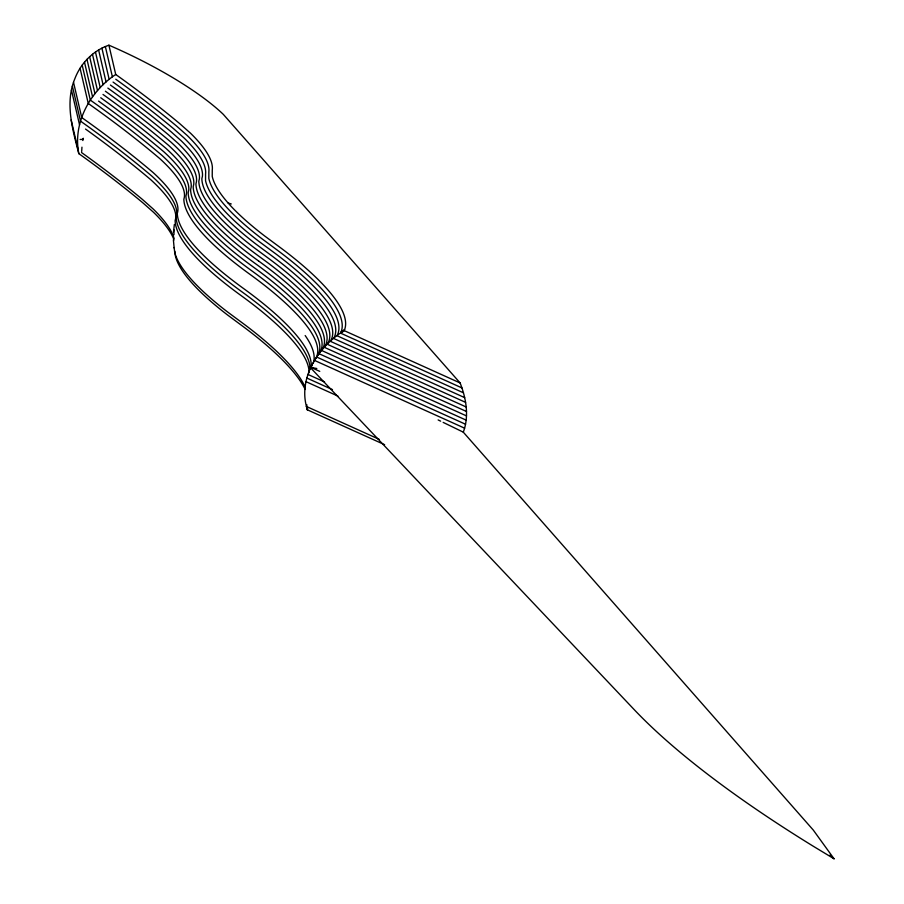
<?xml version="1.0" encoding="UTF-8"?>
<svg xmlns="http://www.w3.org/2000/svg" width="904" height="904" viewBox="0 0 904 904"><rect width="100%" height="100%" fill="white"/><g stroke="black" fill="none" stroke-linecap="round" stroke-linejoin="round"><path stroke-width="1.36" d="M316.796 368.516L310.027 367.227L634.032 709.448A519.732 128.379 25 0 0 813.419 846.325L834.053 858.8L813.306 830.098L463.3 432.168C469.278 416.202 466.181 398.427 460.125 382.968L223.333 114.39A143.476 35.437 25 0 0 109.418 45.403L108.909 45.2C93.236 50.488 80.727 63.269 74.885 78.637C64.738 102.83 72.591 129.656 78.817 153.646L81.631 155.646A603.318 149.024 25 0 1 142.73 202.722L153.499 212.259A195.75 48.353 25 0 1 174.043 239.944M173.986 229.752L173.975 234.769M81.959 147.171L81.676 151.476M173.455 232.102L174.37 224.429M108.909 45.2L115.735 74.49L118.548 76.49A603.318 149.024 25 0 1 179.647 123.565L190.405 133.103A195.75 48.353 25 0 1 212.27 169.85L212.237 176.382A229.074 56.579 25 0 0 264.635 235.955L280.59 247.786A265.934 65.687 25 0 1 333.113 296.218A248.385 61.348 25 0 1 344.605 329.598L344.108 330.661C318.129 346.571 297.032 379.081 307.462 409.862L384.629 444.7M82.84 140.515L83.258 138.255L82.897 139.442L80.117 139.453M115.735 74.49C90.298 91.225 72.602 122.831 78.817 153.646M307.462 409.862L306.445 406.484L307.021 404.902M461.933 387.918L340.638 333.158L341.215 331.565A246.148 60.794 25 0 0 329.813 298.489A263.685 65.133 25 0 0 277.743 250.464L261.742 238.611A231.322 57.133 25 0 1 208.835 178.45L208.858 171.862A193.501 47.799 25 0 0 187.252 135.532L176.642 126.119A601.07 148.459 25 0 0 115.768 79.224M307.202 409.817L307.699 408.755M312.129 365.442L310.795 367.329L319.756 371.374M340.638 333.158L344.379 330.706L460.125 382.968M341.215 331.565L344.605 329.598M228.102 202.993L231.254 203.965M310.027 367.227L312.581 368.346M463.458 392.811L337.045 335.734L337.926 333.712A244.08 60.285 25 0 0 326.626 300.919A261.606 64.613 25 0 0 274.963 253.267L258.928 241.391A233.39 57.653 25 0 1 205.547 180.687L205.57 174.031A191.422 47.279 25 0 0 184.19 138.097L173.715 128.809A599.002 147.951 25 0 0 113.056 82.072M333.599 338.446L464.679 397.636M330.31 341.283L465.594 402.359M327.191 344.232L466.204 406.992M324.253 347.283L466.509 411.501M321.508 350.436L466.498 415.896M318.954 353.667L466.181 420.145M316.592 356.99L465.549 424.247M314.445 360.38L464.611 428.18M307.902 374.425L324.581 381.963M306.784 378.019L332.469 389.613M305.914 381.624L337.915 396.076M306.445 406.484L379.217 439.344M438.135 419.931L440.643 421.162M443.163 422.383L463.3 432.168M830.008 855.06L834.053 858.8M105.35 46.579L112.39 76.817M101.915 48.183L109.158 79.303M98.615 50.002L106.05 81.925M95.462 52.036L103.067 84.671M92.468 54.274L100.22 87.541M89.632 56.703L97.508 90.536M86.976 59.336L94.954 93.62M84.49 62.15L92.558 96.818M82.185 65.133L90.332 100.107L96.502 104.502A590.086 145.747 25 0 1 161.601 155.036A182.246 45.008 25 0 1 185.93 195.874A242.521 59.901 25 0 0 251.99 270.974A252.431 62.353 25 0 1 307.981 321.462A234.972 58.037 25 0 1 317.79 355.295M80.072 68.286L88.264 103.474L94.558 107.96A589.532 145.612 25 0 1 159.601 158.437A181.772 44.895 25 0 1 183.851 199.174A243.006 60.026 25 0 0 250.035 274.409A251.956 62.229 25 0 1 305.925 324.818A234.486 57.912 25 0 1 315.722 358.572M73.529 82.343L81.722 117.52L88.004 122.006A589.532 145.612 25 0 1 153.047 172.483A181.772 44.895 25 0 1 177.308 213.22M72.376 86.162L80.524 121.136L86.694 125.532A590.086 145.747 25 0 1 151.793 176.065A182.246 45.008 25 0 1 176.122 216.903A242.521 59.901 25 0 0 242.182 292.003A252.431 62.353 25 0 1 298.173 342.492A234.972 58.037 25 0 1 310.004 369.035M71.45 90.106L79.529 124.775M71.156 119.916L78.196 150.154M174.834 251.312L175.331 255.538A229.074 56.579 25 0 0 227.718 315.112L243.684 326.943A265.934 65.687 25 0 1 296.196 375.375A248.385 61.348 25 0 1 305.19 389.477M174.133 247.504L174.642 251.787A231.322 57.133 25 0 0 227.548 311.948L243.549 323.801A263.685 65.133 25 0 1 295.619 371.826A246.148 60.794 25 0 1 305.066 386.968M174.156 248.001L173.376 239.82M81.575 152.561A601.07 148.459 25 0 1 142.448 199.456L153.058 208.869A193.501 47.799 25 0 1 174.043 238.385M110.412 85.032A597.115 147.488 25 0 1 170.89 131.611L181.229 140.798A189.535 46.816 25 0 1 202.394 176.382L201.863 178.709A235.176 58.093 25 0 0 256.205 244.272L272.262 256.182A259.719 64.15 25 0 1 323.553 303.484A242.193 59.822 25 0 1 333.666 338.345M107.858 88.084A595.42 147.07 25 0 1 168.155 134.538L178.393 143.612A187.84 46.398 25 0 1 199.366 178.879L198.835 181.218A236.893 58.511 25 0 0 253.561 247.267L269.652 259.188A258.024 63.732 25 0 1 320.604 306.185A240.498 59.404 25 0 1 330.649 340.808M105.384 91.225A594.606 146.866 25 0 1 171.014 142.177A186.45 46.059 25 0 1 196.484 181.534L195.942 183.885A238.532 58.918 25 0 0 260.973 257.764A256.34 63.314 25 0 1 317.779 309.01A238.995 59.031 25 0 1 327.768 343.418M85.518 129.057A590.877 145.939 25 0 1 150.708 179.659A183.06 45.211 25 0 1 175.692 218.282L175.139 220.644A241.831 59.732 25 0 0 241.029 295.529A253.109 62.523 25 0 1 297.156 346.153A235.673 58.206 25 0 1 309.032 372.776M98.559 101.09A590.877 145.939 25 0 1 163.748 151.702A183.06 45.211 25 0 1 188.721 190.326L188.179 192.688A241.831 59.732 25 0 0 254.058 267.573A253.109 62.523 25 0 1 310.196 318.197A235.673 58.206 25 0 1 320.039 352.131M100.728 97.745A591.883 146.199 25 0 1 166.042 148.437A183.987 45.449 25 0 1 191.151 187.264L190.608 189.625A240.927 59.506 25 0 0 256.25 264.239A253.99 62.738 25 0 1 312.569 315.033A236.577 58.432 25 0 1 322.457 349.091M103.011 94.445A593.137 146.504 25 0 1 168.46 145.262A185.117 45.72 25 0 1 193.738 184.326L193.196 186.687A239.831 59.235 25 0 0 258.567 260.962M325.033 346.187A237.684 58.703 25 0 0 315.112 311.97A255.064 62.997 25 0 0 258.555 260.962M177.297 213.22A243.006 60.026 25 0 0 243.481 288.466A251.956 62.229 25 0 1 299.371 338.864A234.486 57.912 25 0 1 310.908 367.951M305.168 335.542A234.136 57.833 25 0 1 313.191 363.205"/></g></svg>
